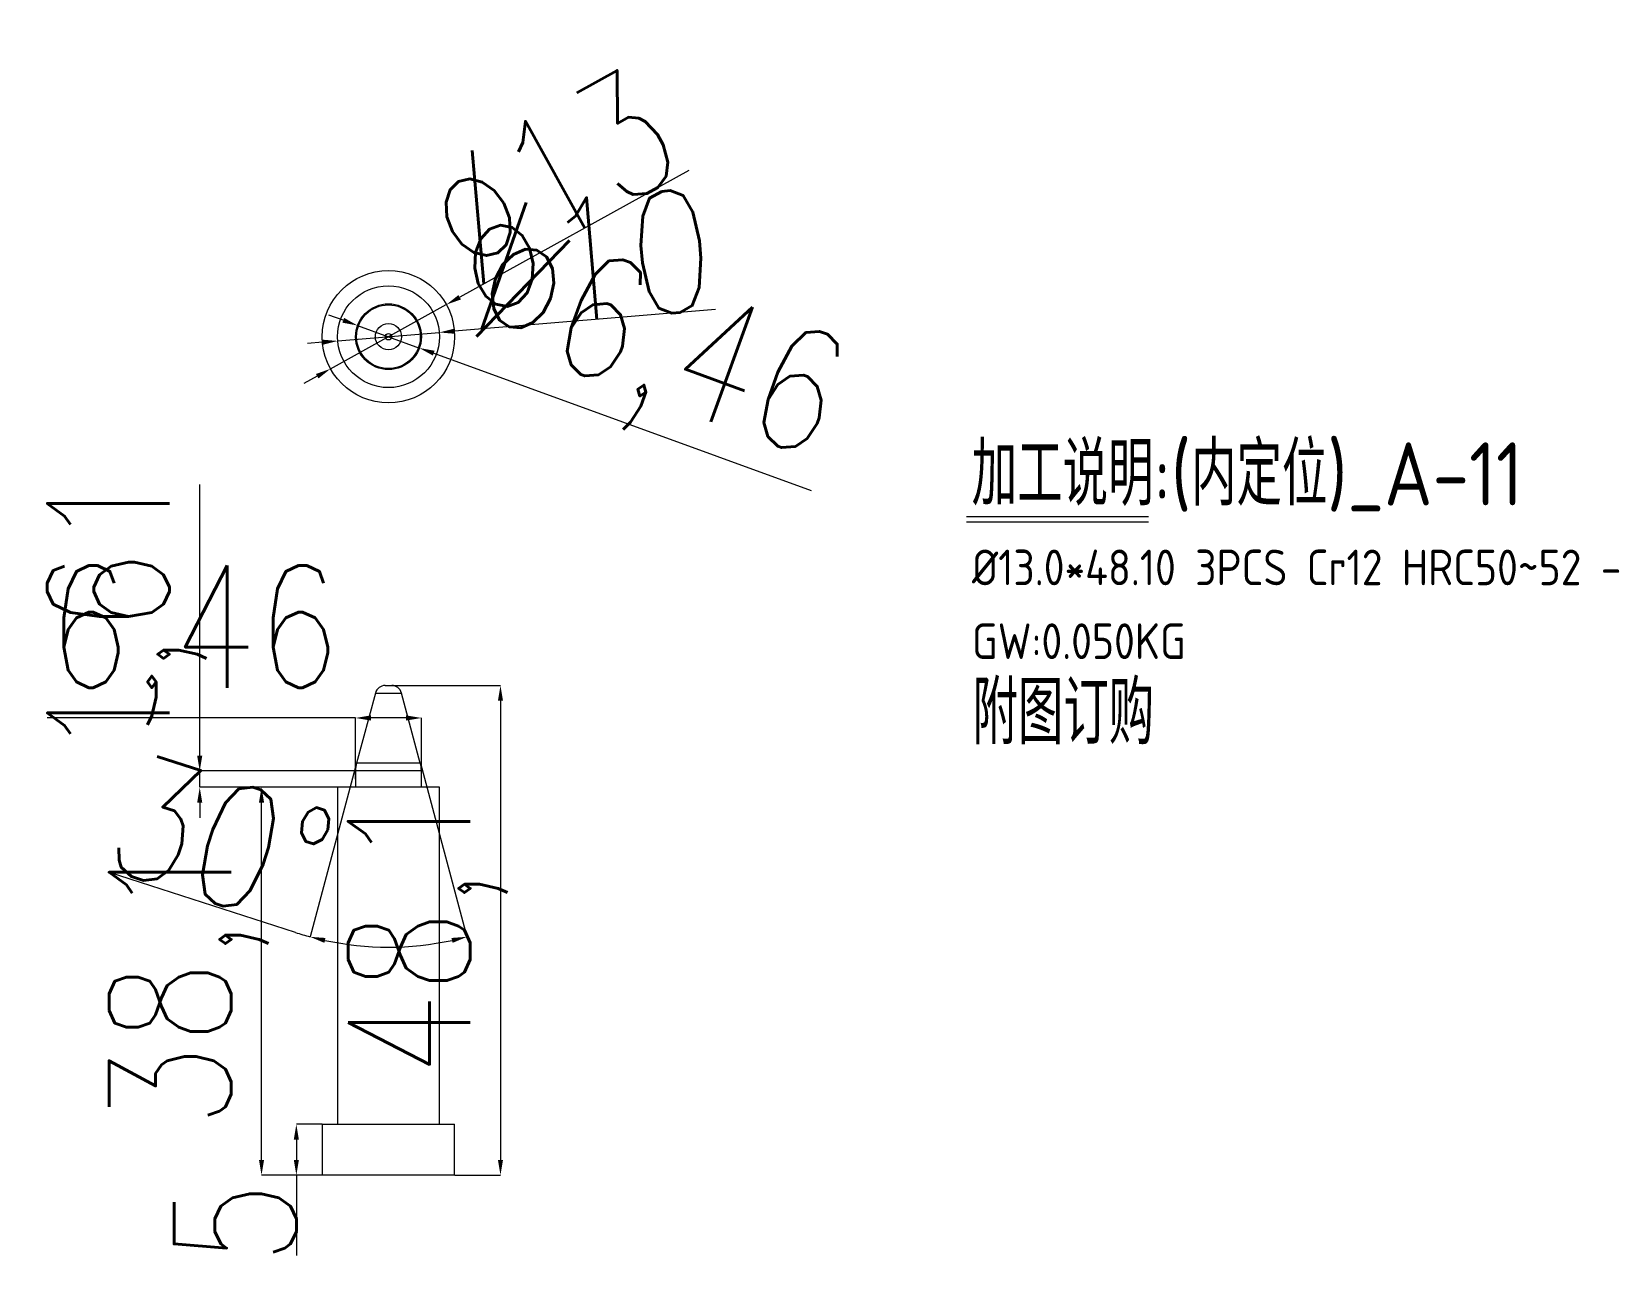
# Model space of a CAD drawing. Header units: millimetres. Extents: x -8931 to -8775, y 64744 to 64866.
import ezdxf

# ---------------------------------------------------------------- set-up
doc = ezdxf.new("R2010")
doc.units = ezdxf.units.MM
doc.layers.add('DIE', color=20, linetype='Continuous', lineweight=20)
doc.layers.add('DIM', color=4, linetype='Continuous', lineweight=20)
doc.styles.add('gbenor', font='gbenor.shx', dxfattribs={"bigfont": 'gbcbig.shx'})
doc.styles.add('TXT', font='txt.shx', dxfattribs={"width": 0.8, "bigfont": 'ctxt.shx'})
doc.dimstyles.new('零件', dxfattribs={"dimscale": 1.5, "dimtxt": 8, "dimasz": 1, "dimexe": 0, "dimexo": 0, "dimgap": 0, "dimtad": 1, "dimtxsty": 'TXT', "dimcen": 0, "dimclrd": 252, "dimclre": 252, "dimclrt": 4, "dimazin": 3, "dimtp": 0.001, "dimtm": 0.001, "dimtfac": 1, "dimtmove": 0, "dimatfit": 3, "dimlwd": 5, "dimlwe": 5})

# ---------------------------------------------------------------- blocks, each defined once
blk = doc.blocks.new('*D1107')
at = {"layer": 'Defpoints', "color": 0}
for p in [(-8895.31, 64801.66), (-8889.13, 64753.56), (-8884.63, 64753.56)]:
    blk.add_point(p, dxfattribs=at)
at = {"layer": 'DIM', "color": 252, "linetype": 'Continuous', "lineweight": 5}
for p, q in [((-8895.31, 64801.66), (-8884.63, 64801.66)), ((-8884.63, 64800.16), (-8884.63, 64755.06)), ((-8889.13, 64753.56), (-8884.63, 64753.56))]:
    blk.add_line(p, q, dxfattribs=at)
at = {"layer": 'DIM', "color": 252}
for points in [[(-8884.38, 64800.16), (-8884.88, 64800.16), (-8884.63, 64801.66)], [(-8884.88, 64755.06), (-8884.38, 64755.06), (-8884.63, 64753.56)]]:
    blk.add_solid(points, dxfattribs=at)
at = {"layer": 'DIM', "color": 4, "lineweight": 5, "insert": (-8891.77, 64777.61), "char_height": 12, "attachment_point": 5, "rotation": 90, "style": 'TXT'}
blk.add_mtext('48,1', dxfattribs=at)
blk = doc.blocks.new('*D1108')
at = {"layer": 'Defpoints', "color": 0}
for p in [(-8889.95, 64839.07), (-8901.32, 64832.77)]:
    blk.add_point(p, dxfattribs=at)
at = {"layer": 'DIM', "color": 252, "linetype": 'Continuous', "lineweight": 5}
for p, q in [((-8866.13, 64852.26), (-8888.63, 64839.8)), ((-8901.32, 64832.77), (-8889.95, 64839.07)), ((-8902.63, 64832.04), (-8903.94, 64831.32))]:
    blk.add_line(p, q, dxfattribs=at)
at = {"layer": 'DIM', "color": 252}
for points in [[(-8888.76, 64840.01), (-8888.51, 64839.58), (-8889.95, 64839.07)], [(-8902.51, 64831.82), (-8902.75, 64832.26), (-8901.32, 64832.77)]]:
    blk.add_solid(points, dxfattribs=at)
at = {"layer": 'DIM', "color": 4, "lineweight": 5, "insert": (-8879.63, 64851.64), "char_height": 12, "attachment_point": 5, "rotation": 28.9848, "style": 'TXT'}
blk.add_mtext('%%c13', dxfattribs=at)
blk = doc.blocks.new('*D1109')
at = {"layer": 'Defpoints', "color": 0}
for p in [(-8890.65, 64836.34), (-8900.61, 64835.5)]:
    blk.add_point(p, dxfattribs=at)
at = {"layer": 'DIM', "color": 252, "linetype": 'Continuous', "lineweight": 5}
for p, q in [((-8863.52, 64838.6), (-8889.15, 64836.46)), ((-8900.61, 64835.5), (-8890.65, 64836.34)), ((-8902.11, 64835.38), (-8903.6, 64835.25))]:
    blk.add_line(p, q, dxfattribs=at)
at = {"layer": 'DIM', "color": 252}
for points in [[(-8889.18, 64836.71), (-8889.13, 64836.21), (-8890.65, 64836.34)], [(-8902.09, 64835.13), (-8902.13, 64835.63), (-8900.61, 64835.5)]]:
    blk.add_solid(points, dxfattribs=at)
at = {"layer": 'DIM', "color": 4, "lineweight": 5, "insert": (-8876.09, 64843.57), "char_height": 12, "attachment_point": 5, "rotation": 4.7689, "style": 'TXT'}
blk.add_mtext('%%c10', dxfattribs=at)
blk = doc.blocks.new('*D1110')
at = {"layer": 'Defpoints', "color": 0}
for p in [(-8898.67, 64837.02), (-8892.6, 64834.81)]:
    blk.add_point(p, dxfattribs=at)
at = {"layer": 'DIM', "color": 252, "linetype": 'Continuous', "lineweight": 5}
for p, q in [((-8900.08, 64837.54), (-8901.49, 64838.05)), ((-8898.67, 64837.02), (-8892.6, 64834.81)), ((-8891.19, 64834.3), (-8854.12, 64820.81))]:
    blk.add_line(p, q, dxfattribs=at)
at = {"layer": 'DIM', "color": 252}
for points in [[(-8900.16, 64837.3), (-8899.99, 64837.77), (-8898.67, 64837.02)], [(-8891.1, 64834.54), (-8891.27, 64834.07), (-8892.6, 64834.81)]]:
    blk.add_solid(points, dxfattribs=at)
at = {"layer": 'DIM', "color": 4, "lineweight": 5, "insert": (-8869.51, 64834.01), "char_height": 12, "attachment_point": 5, "rotation": 339.996, "style": 'TXT'}
blk.add_mtext('%%c6,46', dxfattribs=at)
blk = doc.blocks.new('*D1111')
at = {"layer": 'Defpoints', "color": 0}
for p in [(-8898.86, 64798.47), (-8898.86, 64792.46), (-8892.4, 64792.46)]:
    blk.add_point(p, dxfattribs=at)
at = {"layer": 'DIM', "color": 252, "linetype": 'Continuous', "lineweight": 5}
for p, q in [((-8898.86, 64798.47), (-8929.16, 64798.47)), ((-8898.86, 64792.46), (-8898.86, 64798.47)), ((-8893.9, 64798.47), (-8897.36, 64798.47)), ((-8892.4, 64792.46), (-8892.4, 64798.47))]:
    blk.add_line(p, q, dxfattribs=at)
at = {"layer": 'DIM', "color": 252}
for points in [[(-8897.36, 64798.72), (-8897.36, 64798.22), (-8898.86, 64798.47)], [(-8893.9, 64798.22), (-8893.9, 64798.72), (-8892.4, 64798.47)]]:
    blk.add_solid(points, dxfattribs=at)
at = {"layer": 'DIM', "color": 4, "lineweight": 5, "insert": (-8914.76, 64805.61), "char_height": 12, "attachment_point": 5, "style": 'TXT'}
blk.add_mtext('6,46', dxfattribs=at)
blk = doc.blocks.new('*D1112')
at = {"layer": 'Defpoints', "color": 0}
for p in [(-8902.13, 64758.56), (-8904.68, 64753.56), (-8902.13, 64753.56)]:
    blk.add_point(p, dxfattribs=at)
at = {"layer": 'DIM', "color": 252, "linetype": 'Continuous', "lineweight": 5}
for p, q in [((-8902.13, 64758.56), (-8904.68, 64758.56)), ((-8904.68, 64757.06), (-8904.68, 64755.06)), ((-8902.13, 64753.56), (-8904.68, 64753.56)), ((-8904.68, 64753.56), (-8904.68, 64745.66))]:
    blk.add_line(p, q, dxfattribs=at)
at = {"layer": 'DIM', "color": 252}
for points in [[(-8904.43, 64757.06), (-8904.93, 64757.06), (-8904.68, 64758.56)], [(-8904.93, 64755.06), (-8904.43, 64755.06), (-8904.68, 64753.56)]]:
    blk.add_solid(points, dxfattribs=at)
at = {"layer": 'DIM', "color": 4, "lineweight": 5, "insert": (-8910.68, 64748.86), "char_height": 12, "attachment_point": 5, "rotation": 90, "style": 'TXT'}
blk.add_mtext('5', dxfattribs=at)
blk = doc.blocks.new('*D1113')
at = {"layer": 'Defpoints', "color": 0}
for p in [(-8908.1, 64791.66), (-8900.63, 64791.66), (-8902.13, 64753.56)]:
    blk.add_point(p, dxfattribs=at)
at = {"layer": 'DIM', "color": 252, "linetype": 'Continuous', "lineweight": 5}
for p, q in [((-8900.63, 64791.66), (-8908.1, 64791.66)), ((-8908.1, 64755.06), (-8908.1, 64790.16)), ((-8902.13, 64753.56), (-8908.1, 64753.56))]:
    blk.add_line(p, q, dxfattribs=at)
at = {"layer": 'DIM', "color": 252}
for points in [[(-8907.85, 64790.16), (-8908.35, 64790.16), (-8908.1, 64791.66)], [(-8908.35, 64755.06), (-8907.85, 64755.06), (-8908.1, 64753.56)]]:
    blk.add_solid(points, dxfattribs=at)
at = {"layer": 'DIM', "color": 4, "lineweight": 5, "insert": (-8915.25, 64772.61), "char_height": 12, "attachment_point": 5, "rotation": 90, "style": 'TXT'}
blk.add_mtext('38,1', dxfattribs=at)
blk = doc.blocks.new('*D1114')
at = {"layer": 'Defpoints', "color": 0}
for p in [(-8914.17, 64793.27), (-8898.86, 64793.27), (-8898.86, 64791.66)]:
    blk.add_point(p, dxfattribs=at)
at = {"layer": 'DIM', "color": 252, "linetype": 'Continuous', "lineweight": 5}
for p, q in [((-8914.17, 64794.77), (-8914.17, 64821.41)), ((-8898.86, 64793.27), (-8914.17, 64793.27)), ((-8914.17, 64791.66), (-8914.17, 64793.27)), ((-8898.86, 64791.66), (-8914.17, 64791.66)), ((-8914.17, 64790.16), (-8914.17, 64788.66))]:
    blk.add_line(p, q, dxfattribs=at)
at = {"layer": 'DIM', "color": 252}
for points in [[(-8914.42, 64794.77), (-8913.92, 64794.77), (-8914.17, 64793.27)], [(-8913.92, 64790.16), (-8914.42, 64790.16), (-8914.17, 64791.66)]]:
    blk.add_solid(points, dxfattribs=at)
at = {"layer": 'DIM', "color": 4, "lineweight": 5, "insert": (-8921.32, 64808.84), "char_height": 12, "attachment_point": 5, "rotation": 90, "style": 'TXT'}
blk.add_mtext('1,61', dxfattribs=at)
blk = doc.blocks.new('*D1115')
at = {"layer": 'Defpoints', "color": 0}
for p in [(-8896.92, 64800.92), (-8894.35, 64800.92), (-8898.76, 64794.04), (-8892.5, 64794.04), (-8893.04, 64776.07)]:
    blk.add_point(p, dxfattribs=at)
at = {"layer": 'DIM', "color": 252, "linetype": 'Continuous', "lineweight": 5}
for p, q in [((-8898.76, 64794.04), (-8903.33, 64776.97)), ((-8892.5, 64794.04), (-8887.93, 64776.97)), ((-8904.77, 64777.4), (-8923.04, 64783.3))]:
    blk.add_line(p, q, dxfattribs=at)
for start, end in [(252.1114, 255), (257.8886, 282.1114)]:
    blk.add_arc((-8895.63, 64805.72), 29.76, start, end, dxfattribs=at)
at = {"layer": 'DIM', "color": 252}
for points in [[(-8901.82, 64776.86), (-8901.93, 64776.38), (-8903.33, 64776.97)], [(-8889.33, 64776.38), (-8889.45, 64776.86), (-8887.93, 64776.97)]]:
    blk.add_solid(points, dxfattribs=at)
at = {"layer": 'DIM', "color": 4, "lineweight": 5, "insert": (-8911.98, 64786.33), "char_height": 12, "attachment_point": 5, "rotation": 342.1114, "style": 'TXT'}
blk.add_mtext('30%%d', dxfattribs=at)

msp = doc.modelspace()

# ---------------------------------------------------------------- linework, layer by layer
at = {"layer": 'DIE', "color": 21, "linetype": 'Continuous', "lineweight": 5}
for p, q in [((-8896.917, 64800.92), (-8898.76, 64794.042)), ((-8895.951, 64801.661), (-8895.313, 64801.661)), ((-8892.504, 64794.042), (-8894.347, 64800.92)), ((-8898.862, 64793.266), (-8898.862, 64791.661)), ((-8892.402, 64791.661), (-8892.402, 64793.266)), ((-8900.632, 64791.661), (-8900.632, 64758.561)), ((-8890.632, 64791.661), (-8900.632, 64791.661)), ((-8890.632, 64758.561), (-8890.632, 64791.661)), ((-8902.132, 64758.561), (-8902.132, 64753.561)), ((-8902.132, 64758.561), (-8889.132, 64758.561)), ((-8889.132, 64753.561), (-8889.132, 64758.561)), ((-8889.132, 64753.561), (-8902.132, 64753.561))]:
    msp.add_line(p, q, dxfattribs=at)
at = {"layer": 'DIE', "color": 155, "linetype": 'Continuous', "lineweight": 5}
for p, q in [((-8896.917, 64800.92), (-8894.347, 64800.92)), ((-8892.504, 64794.042), (-8898.76, 64794.042)), ((-8892.402, 64793.266), (-8898.862, 64793.266))]:
    msp.add_line(p, q, dxfattribs=at)
at = {"layer": 'DIE', "color": 42, "linetype": 'Continuous', "lineweight": 5}
for radius in [6.5, 5, 3.23, 3.128, 1.285]:
    msp.add_circle((-8895.632, 64835.92), radius, dxfattribs=at)
at = {"layer": 'DIE', "color": 155, "linetype": 'Continuous', "lineweight": 5}
msp.add_circle((-8895.632, 64835.92), 0.319, dxfattribs=at)
at = {"layer": 'DIE', "color": 21, "linetype": 'Continuous', "lineweight": 5}
for centre, radius, start, end in [((-8895.951, 64800.661), 1, 90, 165), ((-8895.313, 64800.661), 1, 15, 90), ((-8895.862, 64793.266), 3, 165, 180), ((-8895.402, 64793.266), 3, 0, 15)]:
    msp.add_arc(centre, radius, start, end, dxfattribs=at)
at = {"layer": 'DIM', "color": 8, "linetype": 'Continuous', "lineweight": 5}
for p, q in [((-8838.856, 64818.269), (-8821, 64818.269)), ((-8838.856, 64817.748), (-8821, 64817.748))]:
    msp.add_line(p, q, dxfattribs=at)

# ---------------------------------------------------------------- texts
at = {"layer": 'DIM', "color": 4, "lineweight": 5, "style": 'gbenor'}
for s, height, p in [('加工说明:(内定位)_A-11', 6.2, (-8838.353, 64819.343)), ('%%c13.0*48.10 3PCS Cr12 HRC50~52 -', 3.5, (-8838.331, 64811.508)), ('GW:0.050KG', 3.5, (-8838.331, 64804.261))]:
    msp.add_text(s, height=height, dxfattribs=at).set_placement(p)
at = {"layer": 'DIM', "color": 21, "lineweight": 5, "style": 'gbenor'}
msp.add_text('附图订购', height=6.2, dxfattribs=at).set_placement((-8838.282, 64795.891))

# ---------------------------------------------------------------- dimensions: what is measured, and where the dimension line sits
at = {"layer": 'DIM', "linetype": 'Continuous', "lineweight": 5}
for p1, p2, picture, middle in [((-8901.318, 64832.77), (-8889.946, 64839.069), '*D1108', (-8879.633, 64851.642)), ((-8900.615, 64835.504), (-8890.649, 64836.335), '*D1109', (-8876.086, 64843.571))]:
    dim = msp.add_diameter_dim_2p(p1=p1, p2=p2, dimstyle='零件', dxfattribs=at)
    dim.commit()
    dim.dimension.update_dxf_attribs({"geometry": picture, "text_midpoint": middle})
dim = msp.add_diameter_dim_2p(p1=(-8898.667, 64837.025), p2=(-8892.597, 64834.815), dimstyle='零件', dxfattribs=at)
dim.commit()
dim.dimension.update_dxf_attribs({"geometry": '*D1110', "text_midpoint": (-8871.951, 64827.299), "dimtype": 163})
for base, p1, p2, picture, middle in [((-8914.1736, 64793.2658), (-8898.8621, 64791.6607), (-8898.8621, 64793.2658), '*D1114', (-8921.3165, 64808.8372)), ((-8884.632, 64753.561), (-8895.313, 64801.661), (-8889.132, 64753.561), '*D1107', (-8891.775, 64777.611)), ((-8904.678, 64753.561), (-8902.132, 64758.561), (-8902.132, 64753.561), '*D1112', (-8910.678, 64748.861))]:
    dim = msp.add_linear_dim(base=base, p1=p1, p2=p2, angle=90, dimstyle='零件', dxfattribs=at)
    dim.commit()
    dim.dimension.update_dxf_attribs({"geometry": picture, "text_midpoint": middle})
dim = msp.add_linear_dim(base=(-8898.862, 64798.471), p1=(-8892.402, 64792.463), p2=(-8898.862, 64792.463), dimstyle='零件', dxfattribs=at)
dim.commit()
dim.dimension.update_dxf_attribs({"geometry": '*D1111', "text_midpoint": (-8914.762, 64805.614)})
dim = msp.add_angular_dim_2l(base=(-8893.039, 64776.072), line1=((-8892.504, 64794.042), (-8894.347, 64800.92)), line2=((-8896.917, 64800.92), (-8898.76, 64794.042)), dimstyle='零件', dxfattribs=at)
dim.commit()
dim.dimension.update_dxf_attribs({"geometry": '*D1115', "text_midpoint": (-8911.977, 64786.328)})
dim = msp.add_linear_dim(base=(-8908.102, 64791.661), p1=(-8902.132, 64753.561), p2=(-8900.632, 64791.661), angle=90, dimstyle='零件', dxfattribs=at)
dim.commit()
dim.dimension.update_dxf_attribs({"geometry": '*D1113', "text_midpoint": (-8908.102, 64772.611), "dimtype": 160})

doc.saveas('drawing.dxf')
